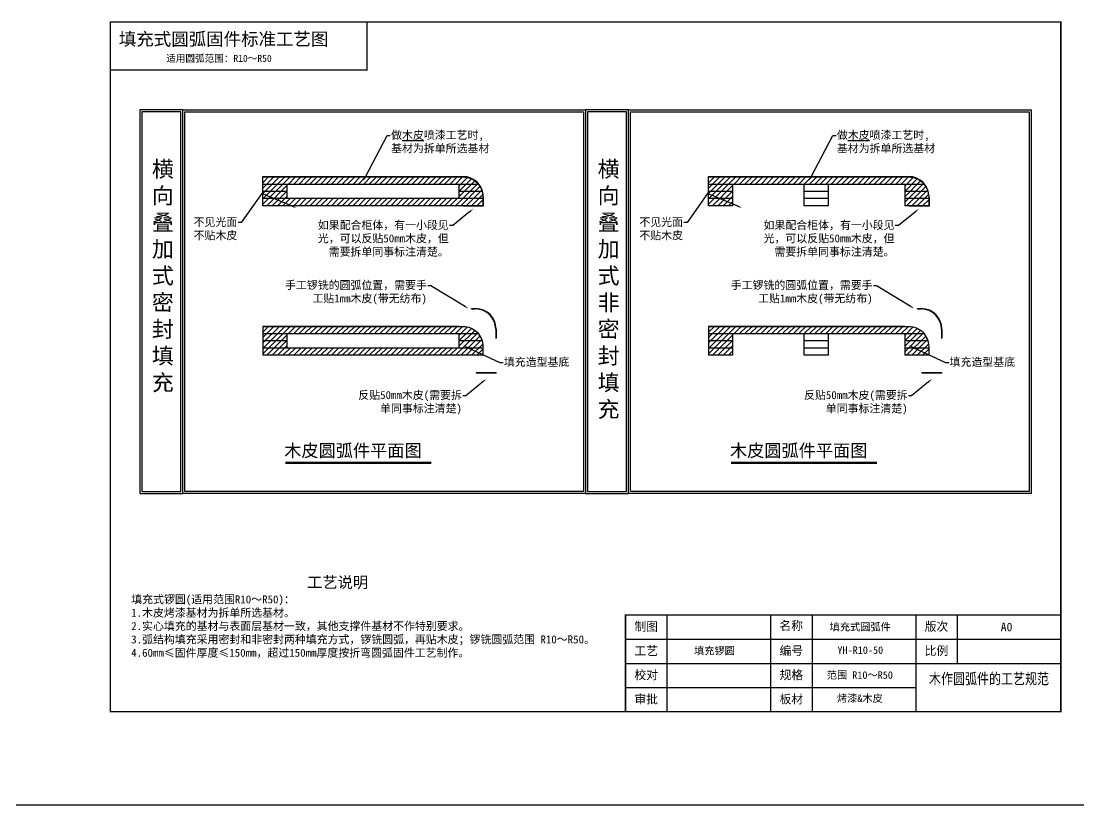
# Model space of a CAD drawing. Header units: millimetres. Extents: x 1116 to 19180, y 5378 to 16725.
# Drawn here: x 7077 to 9721, y 11246 to 13204 of the extents above; entities that cross this region are included whole.
import ezdxf
from ezdxf import colors
from ezdxf.entities.mleader import LeaderData, LeaderLine
from ezdxf.math import Vec2, Vec3

# ---------------------------------------------------------------- set-up
doc = ezdxf.new("R2010")
doc.units = ezdxf.units.MM
doc.layers.add('YQ_TITLE', color=6, linetype='Continuous')
doc.layers.add('图框', color=7, linetype='Continuous')
doc.layers.add('常用', color=7, linetype='Continuous', lineweight=30)
doc.styles.get("Standard").update_dxf_attribs({"font": 'arial.ttf'})
doc.styles.add('YQ_TITLE', font='simhei.ttf')
doc.styles.add('黑体', font='simhei.ttf')

msp = doc.modelspace()

# ---------------------------------------------------------------- hatches: boundary and pattern name
h = msp.add_hatch()
h.set_pattern_fill('ANSI31', color=256, scale=3)
h.set_pattern_definition([(45, (5468.5, 13497.208), (-6.735192, 6.735192), [])])
h.paths.add_polyline_path([(8181.31, 12814.7), (7681.31, 12814.7), (7681.31, 12796.7), (8219.73, 12796.7, 0.2226479)])
h.paths.add_polyline_path([(8219.73, 12796.7), (8171.31, 12796.7), (8171.31, 12778.7), (8229.31, 12778.7, 0.1030384)])
h.paths.add_polyline_path([(8229.31, 12778.7), (8171.31, 12778.7), (8171.31, 12760.7), (8231.31, 12760.7), (8231.31, 12764.7, 0.0710678)])
h.paths.add_polyline_path([(8231.31, 12760.7), (8171.31, 12760.7), (7681.31, 12760.7), (7681.31, 12742.7), (8231.31, 12742.7)])
h.paths.add_polyline_path([(7741.31, 12778.7), (7681.31, 12778.7), (7681.31, 12760.7), (7741.31, 12760.7)])
h.paths.add_polyline_path([(7741.31, 12796.7), (7681.31, 12796.7), (7681.31, 12778.7), (7741.31, 12778.7)])
h = msp.add_hatch()
h.set_pattern_fill('ANSI31', color=256, scale=3)
h.set_pattern_definition([(45, (6582.635, 13497.208), (-6.735192, 6.735192), [])])
h.paths.add_polyline_path([(9295.45, 12814.7), (8795.45, 12814.7), (8795.45, 12796.7), (9333.86, 12796.7, 0.2226479)])
h.paths.add_polyline_path([(9333.86, 12796.7), (9285.45, 12796.7), (9285.45, 12778.7), (9343.45, 12778.7, 0.1030384)])
h.paths.add_polyline_path([(9343.45, 12778.7), (9285.45, 12778.7), (9285.45, 12760.7), (9345.45, 12760.7), (9345.45, 12764.7, 0.0710678)])
h.paths.add_polyline_path([(8855.45, 12778.7), (8795.45, 12778.7), (8795.45, 12760.7), (8855.45, 12760.7)])
h.paths.add_polyline_path([(8855.45, 12796.7), (8795.45, 12796.7), (8795.45, 12778.7), (8855.45, 12778.7)])
h.paths.add_polyline_path([(9285.45, 12760.7), (9285.45, 12742.7), (9345.45, 12742.7), (9345.45, 12760.7)])
h.paths.add_polyline_path([(8855.45, 12742.7), (8855.45, 12760.7), (8795.45, 12760.7), (8795.45, 12742.7)])
h = msp.add_hatch()
h.set_pattern_fill('ANSI31', color=256, scale=3)
h.set_pattern_definition([(45, (5468.5, 13123.845), (-6.735192, 6.735192), [])])
h.paths.add_polyline_path([(8181.31, 12441.34), (7681.31, 12441.34), (7681.31, 12423.34), (8219.73, 12423.34, 0.2226479)])
h.paths.add_polyline_path([(8219.73, 12423.34), (8171.31, 12423.34), (8171.31, 12405.34), (8229.31, 12405.34, 0.1030384)])
h.paths.add_polyline_path([(8229.31, 12405.34), (8171.31, 12405.34), (8171.31, 12387.34), (8231.31, 12387.34), (8231.31, 12391.34, 0.0710678)])
h.paths.add_polyline_path([(8231.31, 12387.34), (8171.31, 12387.34), (7681.31, 12387.34), (7681.31, 12369.34), (8231.31, 12369.34)])
h.paths.add_polyline_path([(7741.31, 12405.34), (7681.31, 12405.34), (7681.31, 12387.34), (7741.31, 12387.34)])
h.paths.add_polyline_path([(7741.31, 12423.34), (7681.31, 12423.34), (7681.31, 12405.34), (7741.31, 12405.34)])
h = msp.add_hatch()
h.set_pattern_fill('ANSI31', color=256, scale=3)
h.set_pattern_definition([(45, (6582.635, 13123.845), (-6.735192, 6.735192), [])])
h.paths.add_polyline_path([(9295.45, 12441.34), (8795.45, 12441.34), (8795.45, 12423.34), (9333.86, 12423.34, 0.2226479)])
h.paths.add_polyline_path([(9333.86, 12423.34), (9285.45, 12423.34), (9285.45, 12405.34), (9343.45, 12405.34, 0.1030384)])
h.paths.add_polyline_path([(9343.45, 12405.34), (9285.45, 12405.34), (9285.45, 12387.34), (9345.45, 12387.34), (9345.45, 12391.34, 0.0710678)])
h.paths.add_polyline_path([(8855.45, 12405.34), (8795.45, 12405.34), (8795.45, 12387.34), (8855.45, 12387.34)])
h.paths.add_polyline_path([(8855.45, 12423.34), (8795.45, 12423.34), (8795.45, 12405.34), (8855.45, 12405.34)])
h.paths.add_polyline_path([(8855.45, 12369.34), (8855.45, 12387.34), (8795.45, 12387.34), (8795.45, 12369.34)])
h.paths.add_polyline_path([(9285.45, 12387.34), (9285.45, 12369.34), (9345.45, 12369.34), (9345.45, 12387.34)])
h = msp.add_hatch()
h.set_pattern_fill('ANSI31', color=256, scale=3)
h.set_pattern_definition([(45, (-1195.983, -5958.897), (-6.735192, 6.735192), [])])
h.paths.add_polyline_path([(9094.65, 12315.43), (9094.65, 12333.43), (9034.65, 12333.43), (9034.65, 12315.43)], flags=17)
h.paths.add_polyline_path([(9094.65, 12297.43), (9094.65, 12315.43), (9034.65, 12315.43), (9034.65, 12297.43)], flags=17)
h.paths.add_polyline_path([(9034.65, 12297.43), (9094.65, 12297.43), (9094.65, 12333.43), (9034.65, 12333.43)])
h = msp.add_hatch()
h.set_pattern_fill('ANSI31', color=256, scale=3)
h.set_pattern_definition([(45, (-1195.983, -6332.261), (-6.735192, 6.735192), [])])
h.paths.add_polyline_path([(9094.65, 11942.06), (9094.65, 11960.06), (9034.65, 11960.06), (9034.65, 11942.06)], flags=17)
h.paths.add_polyline_path([(9094.65, 11924.06), (9094.65, 11942.06), (9034.65, 11942.06), (9034.65, 11924.06)], flags=17)
h.paths.add_polyline_path([(9034.65, 11924.06), (9094.65, 11924.06), (9094.65, 11960.06), (9034.65, 11960.06)])

# ---------------------------------------------------------------- linework, layer by layer
at = {"color": 6}
for p, q in [((7486.42, 12981.96), (8482.71, 12981.96)), ((8600.56, 12981.96), (9596.84, 12981.96)), ((7486.42, 12976.96), (8482.71, 12976.96)), ((8600.56, 12976.96), (9596.84, 12976.96))]:
    msp.add_line(p, q, dxfattribs=at)
for p, q in [((7681.31, 12815.7), (8181.31, 12815.7)), ((7681.31, 12814.7), (7681.31, 12815.7)), ((7681.31, 12796.7), (8219.73, 12796.7)), ((7741.31, 12796.7), (7741.31, 12760.7)), ((8171.31, 12814.7), (8171.31, 12815.7)), ((8171.31, 12796.7), (8171.31, 12760.7)), ((8795.45, 12815.7), (9295.45, 12815.7)), ((8795.45, 12814.7), (8795.45, 12815.7)), ((8795.45, 12796.7), (9333.86, 12796.7)), ((8855.45, 12796.7), (8855.45, 12742.7)), ((9285.45, 12814.7), (9285.45, 12815.7)), ((9285.45, 12796.7), (9285.45, 12742.7)), ((7741.31, 12778.7), (7681.31, 12778.7)), ((8229.31, 12778.7), (8171.31, 12778.7)), ((8855.45, 12778.7), (8795.45, 12778.7)), ((9094.65, 12778.7), (9034.65, 12778.7)), ((9343.45, 12778.7), (9285.45, 12778.7)), ((8231.31, 12760.7), (7681.31, 12760.7)), ((8232.31, 12764.7), (8232.31, 12741.7)), ((8855.45, 12760.7), (8795.45, 12760.7)), ((9094.65, 12760.7), (9034.65, 12760.7)), ((9345.45, 12760.7), (9285.45, 12760.7)), ((9346.45, 12764.7), (9346.45, 12741.7)), ((8182.31, 12742.7), (8182.31, 12741.7)), ((8232.31, 12742.7), (8182.31, 12742.7)), ((8232.31, 12741.7), (8182.31, 12741.7)), ((8231.31, 12742.7), (8232.31, 12742.7)), ((9296.45, 12742.7), (9296.45, 12741.7)), ((9346.45, 12742.7), (9296.45, 12742.7)), ((9346.45, 12741.7), (9296.45, 12741.7)), ((9345.45, 12742.7), (9346.45, 12742.7)), ((8203.15, 12485.93), (8213.15, 12485.93)), ((8203.15, 12484.93), (8203.15, 12485.93)), ((8203.15, 12484.93), (8213.15, 12484.93)), ((9317.29, 12485.93), (9327.29, 12485.93)), ((9317.29, 12484.93), (9317.29, 12485.93)), ((9317.29, 12484.93), (9327.29, 12484.93)), ((7681.31, 12442.34), (8171.31, 12442.34)), ((7681.31, 12441.34), (7681.31, 12369.34)), ((7681.31, 12441.34), (8171.31, 12441.34)), ((8171.31, 12441.34), (8171.31, 12442.34)), ((8263.15, 12434.93), (8263.15, 12411.93)), ((8264.15, 12434.93), (8264.15, 12411.93)), ((8795.45, 12442.34), (9285.45, 12442.34)), ((8795.45, 12441.34), (8795.45, 12369.34)), ((8795.45, 12441.34), (9285.45, 12441.34)), ((9285.45, 12441.34), (9285.45, 12442.34)), ((9377.29, 12434.93), (9377.29, 12411.93)), ((9378.29, 12434.93), (9378.29, 12411.93)), ((7681.31, 12423.34), (8219.73, 12423.34)), ((7741.31, 12405.34), (7681.31, 12405.34)), ((7741.31, 12423.34), (7741.31, 12387.34)), ((8171.31, 12423.34), (8171.31, 12387.34)), ((8229.31, 12405.34), (8171.31, 12405.34)), ((8263.15, 12411.93), (8264.15, 12411.93)), ((8795.45, 12423.34), (9333.86, 12423.34)), ((8855.45, 12405.34), (8795.45, 12405.34)), ((8855.45, 12423.34), (8855.45, 12369.34)), ((9094.65, 12405.34), (9034.65, 12405.34)), ((9285.45, 12423.34), (9285.45, 12369.34)), ((9343.45, 12405.34), (9285.45, 12405.34)), ((9377.29, 12411.93), (9378.29, 12411.93)), ((8231.31, 12387.34), (7681.31, 12387.34)), ((8855.45, 12387.34), (8795.45, 12387.34)), ((9094.65, 12387.34), (9034.65, 12387.34)), ((9345.45, 12387.34), (9285.45, 12387.34)), ((8264.15, 12325.74), (8214.15, 12325.74)), ((8214.15, 12325.74), (8214.15, 12324.74)), ((8264.15, 12324.74), (8214.15, 12324.74)), ((8264.15, 12325.74), (8264.15, 12324.74)), ((9378.29, 12325.74), (9328.29, 12325.74)), ((9328.29, 12325.74), (9328.29, 12324.74)), ((9378.29, 12324.74), (9328.29, 12324.74)), ((9378.29, 12325.74), (9378.29, 12324.74)), ((1115.77, 11246.44), (19180.15, 11246.44))]:
    msp.add_line(p, q)
for points in [[(7481.42, 12981.96), (7373.57, 12981.96), (7373.57, 12023.96), (7481.42, 12023.96)], [(7481.42, 12981.96), (8487.71, 12981.96), (8487.71, 12023.96), (7481.42, 12023.96)], [(8595.56, 12981.96), (8487.71, 12981.96), (8487.71, 12023.96), (8595.56, 12023.96)], [(8595.56, 12981.96), (9601.84, 12981.96), (9601.84, 12023.96), (8595.56, 12023.96)], [(7476.42, 12976.96), (7378.57, 12976.96), (7378.57, 12028.96), (7476.42, 12028.96)], [(7486.42, 12976.96), (8482.71, 12976.96), (8482.71, 12028.96), (7486.42, 12028.96)], [(8590.56, 12976.96), (8492.71, 12976.96), (8492.71, 12028.96), (8590.56, 12028.96)], [(8600.56, 12976.96), (9596.84, 12976.96), (9596.84, 12028.96), (8600.56, 12028.96)]]:
    msp.add_lwpolyline(points, close=True, dxfattribs=at)
msp.add_lwpolyline([(7681.31, 12814.7), (8181.31, 12814.7, -0.4142136), (8231.31, 12764.7), (8231.31, 12742.7), (7681.31, 12742.7)], format="xyb", close=True)
for points in [[(8855.45, 12742.7), (8795.45, 12742.7), (8795.45, 12814.7), (9295.45, 12814.7, -0.4142136), (9345.45, 12764.7), (9345.45, 12742.7), (9285.45, 12742.7)], [(7681.31, 12441.34), (8181.31, 12441.34, -0.4142136), (8231.31, 12391.34), (8231.31, 12369.34), (7681.31, 12369.34)], [(8795.45, 12441.34), (9295.45, 12441.34, -0.4142136), (9345.45, 12391.34), (9345.45, 12369.34), (9285.45, 12369.34)]]:
    msp.add_lwpolyline(points, format="xyb")
for points in [[(9034.65, 12796.7), (9094.65, 12796.7), (9094.65, 12742.7), (9034.65, 12742.7)], [(9034.65, 12423.34), (9094.65, 12423.34), (9094.65, 12369.34), (9034.65, 12369.34)]]:
    msp.add_lwpolyline(points, close=True)
msp.add_lwpolyline([(8855.45, 12369.34), (8795.45, 12369.34)])
for centre, radius in [((8181.31, 12764.7), 51), ((9295.45, 12764.7), 51), ((8213.15, 12434.93), 51), ((8213.15, 12434.93), 50), ((9327.29, 12434.93), 51), ((9327.29, 12434.93), 50)]:
    msp.add_arc(centre, radius, 0, 90)
at = {"layer": 'YQ_TITLE', "const_width": 5.6}
for points in [[(7737.2, 12100.93), (8101.93, 12100.93)], [(8851.33, 12100.93), (9216.06, 12100.93)]]:
    msp.add_lwpolyline(points, dxfattribs=at)
at = {"layer": '图框'}
for p, q in [((8691.33, 11720.75), (8691.33, 11478.92)), ((8950.43, 11720.75), (8950.43, 11478.92)), ((9054.07, 11720.75), (9054.07, 11478.92)), ((9313.18, 11720.75), (9313.18, 11478.92)), ((9416.82, 11720.75), (9416.82, 11599.83)), ((8587.68, 11660.29), (9675.93, 11660.29)), ((8587.68, 11599.83), (9675.93, 11599.83)), ((8587.68, 11539.38), (9313.18, 11539.38))]:
    msp.add_line(p, q, dxfattribs=at)
at = {"layer": '常用', "lineweight": -3, "const_width": 3.7}
msp.add_lwpolyline([(9675.93, 11720.75), (8587.68, 11720.75), (8587.68, 11478.92), (7299.93, 11478.92), (7299.93, 13201.97), (9675.93, 13201.97), (9675.93, 11478.92), (8587.68, 11478.92)], dxfattribs=at)
msp.add_lwpolyline([(7299.93, 13201.97), (7941.7, 13201.97), (7941.7, 13082.05), (7299.93, 13082.05)], close=True, dxfattribs=at)

# ---------------------------------------------------------------- texts
at = {"color": 6, "char_height": 40, "attachment_point": 1}
for s, insert in [('{\\fSimHei|b0|i0|c134|p49;横向叠加式密封填充}', (7404.02, 12854.66)), ('{\\fSimHei|b0|i0|c134|p49;横向叠加式非密封填充}', (8518.15, 12854.66))]:
    msp.add_mtext_dynamic_manual_height_columns(s, width=80.8673, gutter_width=1750, heights=[0], dxfattribs=dict(at, insert=insert))
at = {"insert": (7352.17, 11816.28), "char_height": 20, "attachment_point": 1}
msp.add_mtext_dynamic_manual_height_columns('\\pi439.4492;{\\fSimHei|b0|i0|c134|p49;\\H1.4x;工艺说明\\P\\pi0;\\H0.71429x;填充式锣圆(适用范围R10～R50)：\\P1\\fSimHei|b0|i0|c0|p49;.\\fSimHei|b0|i0|c134|p49;木皮烤漆基材为拆单所选基材。\\P2\\fSimHei|b0|i0|c0|p49;.\\fSimHei|b0|i0|c134|p49;实心填充的基材与表面层基材一致，其他支撑件基材不作特别要求。\\P3\\fSimHei|b0|i0|c0|p49;.\\fSimHei|b0|i0|c134|p49;弧结构填充采用密封和非密封两种填充方式，锣铣圆弧，再贴木皮；锣铣圆弧范围 R10～R50。\\P4.60mm≤固件厚度≤150mm，超过150mm厚度按折弯圆弧固件工艺制作。}', width=1239.0675, gutter_width=1400, heights=[0], dxfattribs=at)
at = {"layer": 'YQ_TITLE', "style": 'YQ_TITLE'}
for s, height, p in [('填充式圆弧固件标准工艺图 ', 32, (7321.24, 13143.13)), ('适用圆弧范围：R10～R50', 17.6, (7439.53, 13102.13)), ('木皮圆弧件平面图', 31.5, (7734.54, 12115.61)), ('木皮圆弧件平面图', 31.5, (8848.68, 12115.61))]:
    msp.add_text(s, height=height, dxfattribs=at).set_placement(p)
at = {"layer": '图框', "attachment_point": 5, "style": '黑体'}
for s, insert, char_height, width in [('制图', (8639.5, 11690.52), 21.592, 103.6423), ('{\\fﾺￚￌﾣﾤ|b0|i0|c134|p2;名称}', (9001.96, 11692.49), 21.5921, 103.6423), ('{\\fSimSun|b0|i0|c134|p2;\\C3;填充式圆弧件}', (9174.4, 11689.74), 18.6571, 259.1058), ('版次', (9365, 11690.52), 21.592, 103.6423), ('A0', (9540.19, 11690.44), 21.592, 103.6423), ('工艺', (8639.5, 11630.06), 21.592, 103.6423), ('{\\fSimSun|b0|i0|c134|p2;\\C3;填充锣圆}', (8810.04, 11630.06), 18.6571, 259.1058), ('编号', (9002.25, 11630.06), 21.592, 103.6423), ('{\\fSimSun|b0|i0|c134|p2;\\C3;YH-R10-50}', (9174.51, 11632.7), 18.6571, 259.1058), ('比例', (9365, 11630.06), 21.592, 103.6423), ('校对', (8639.5, 11569.61), 21.592, 103.6423), ('规格', (9002.25, 11569.61), 21.592, 103.6423), ('{\\fSimSun|b0|i0|c134|p2;\\C3;范围 R10～R50}', (9173.47, 11569.57), 18.6571, 259.1058), ('{\\fSimSun|b0|i0|c134|p2;\\W0.8;\\C0;木作圆弧件的工艺规范}', (9496.3, 11559.87), 27.4947, 366.5046), ('审批', (8639.5, 11509.15), 21.592, 103.6423), ('板材', (9002.25, 11509.15), 21.592, 103.6423), ('{\\fSimSun|b0|i0|c134|p2;\\C3;烤漆&木皮}', (9173.47, 11511.5), 18.6571, 259.1058)]:
    msp.add_mtext(s, dxfattribs=dict(at, insert=insert, char_height=char_height, width=width))

# ---------------------------------------------------------------- leaders
ml = msp.add_multileader_mtext('Standard')
ml.set_content('{\\fSimHei|b0|i0|c134|p49;\\H1.00001x;做\\L木皮\\l喷漆工艺时,\\P基材为拆单所选基材}', color=256)
ml.set_leader_properties()
ml.build(insert=Vec2(0, 0))
ml.multileader.update_dxf_attribs({"arrow_head_size": 12})
ctx = ml.context
ctx.base_point, ctx.char_height, ctx.arrow_head_size, ctx.plane_origin = Vec3(7999.83, 12918.09), 20, 12, Vec3(7952.26, 12842.2)
notes = []
notes.append((ctx, [(0, (1, 1, 0), (7991.83, 12918.09), (1, 0), 8, [(0, [(7932.14, 12804.44)], 0, [])])]))
ctx.mtext.insert, ctx.mtext.width, ctx.mtext.flow_direction = Vec3(8001.83, 12929.5), 279.0761, 5
ml = msp.add_multileader_mtext('Standard')
ml.set_content('{\\fSimHei|b0|i0|c134|p49;\\H1.00001x;做\\L木皮\\l喷漆工艺时,\\P基材为拆单所选基材}', color=256)
ml.set_leader_properties()
ml.build(insert=Vec2(0, 0))
ml.multileader.update_dxf_attribs({"arrow_head_size": 12})
ctx = ml.context
ctx.base_point, ctx.char_height, ctx.arrow_head_size, ctx.plane_origin = Vec3(9113.97, 12918.09), 20, 12, Vec3(9066.4, 12842.2)
notes.append((ctx, [(0, (1, 1, 0), (9105.97, 12918.09), (1, 0), 8, [(0, [(9046.28, 12804.44)], 0, [])])]))
ctx.mtext.insert, ctx.mtext.width, ctx.mtext.flow_direction = Vec3(9115.97, 12929.5), 279.0761, 5
ml = msp.add_multileader_mtext('Standard')
ml.set_content('{\\fSimHei|b0|i0|c134|p49;不见光面\\P不贴木皮}', color=256)
ml.set_leader_properties()
ml.build(insert=Vec2(0, 0))
ml.multileader.update_dxf_attribs({"arrow_head_size": 12})
ctx = ml.context
ctx.base_point, ctx.char_height, ctx.arrow_head_size, ctx.plane_origin = Vec3(7503.39, 12700.58), 20, 12, Vec3(7324.66, 12593.09)
ctx.text_align_type = 2
notes.append((ctx, [(1, (1, 1, 0), (7627.3, 12700.58), (-1, 0), 8, [(1, [(7765.32, 12737.25), (7678.5, 12773)], 0, [])])]))
ctx.mtext.insert, ctx.mtext.width, ctx.mtext.alignment, ctx.mtext.flow_direction = Vec3(7617.3, 12712.16), 126.5702, 3, 5
ml = msp.add_multileader_mtext('Standard')
ml.set_content('{\\fSimHei|b0|i0|c134|p49;不见光面\\P不贴木皮}', color=256)
ml.set_leader_properties()
ml.build(insert=Vec2(0, 0))
ml.multileader.update_dxf_attribs({"arrow_head_size": 12})
ctx = ml.context
ctx.base_point, ctx.char_height, ctx.arrow_head_size, ctx.plane_origin = Vec3(8617.52, 12700.58), 20, 12, Vec3(8438.8, 12593.09)
ctx.text_align_type = 2
notes.append((ctx, [(1, (1, 1, 0), (8741.43, 12700.58), (-1, 0), 8, [(1, [(8879.46, 12737.25), (8792.63, 12773)], 0, [])])]))
ctx.mtext.insert, ctx.mtext.width, ctx.mtext.alignment, ctx.mtext.flow_direction = Vec3(8731.43, 12712.16), 126.5702, 3, 5
ml = msp.add_multileader_mtext('Standard')
ml.set_content('{\\fSimHei|b0|i0|c134|p49;如果配合柜体，有一小段见光，可以反贴50mm木皮，但需要拆单同事标注清楚。}', color=256)
ml.set_leader_properties()
ml.build(insert=Vec2(0, 0))
ml.multileader.update_dxf_attribs({"arrow_head_size": 12})
ctx = ml.context
ctx.base_point, ctx.char_height, ctx.arrow_head_size, ctx.plane_origin = Vec3(7800.76, 12693.05), 20, 12, Vec3(7775.87, 12557.5)
ctx.text_align_type = 2
notes.append((ctx, [(1, (1, 1, 0), (8155.91, 12693.05), (-1, 0), 8, [(0, [(8207.31, 12735.44)], 0, [])])]))
ctx.mtext.insert, ctx.mtext.width, ctx.mtext.alignment, ctx.mtext.flow_direction = Vec3(8145.91, 12704.56), 348.8586, 3, 5
ml = msp.add_multileader_mtext('Standard')
ml.set_content('{\\fSimHei|b0|i0|c134|p49;如果配合柜体，有一小段见光，可以反贴50mm木皮，但需要拆单同事标注清楚。}', color=256)
ml.set_leader_properties()
ml.build(insert=Vec2(0, 0))
ml.multileader.update_dxf_attribs({"arrow_head_size": 12})
ctx = ml.context
ctx.base_point, ctx.char_height, ctx.arrow_head_size, ctx.plane_origin = Vec3(8914.9, 12693.05), 20, 12, Vec3(8890.01, 12557.5)
ctx.text_align_type = 2
notes.append((ctx, [(1, (1, 1, 0), (9270.04, 12693.05), (-1, 0), 8, [(0, [(9321.45, 12735.44)], 0, [])])]))
ctx.mtext.insert, ctx.mtext.width, ctx.mtext.alignment, ctx.mtext.flow_direction = Vec3(9260.04, 12704.56), 348.8586, 3, 5
ml = msp.add_multileader_mtext('Standard')
ml.set_content('{\\fSimHei|b0|i0|c134|p49;手工锣铣的圆弧位置，需要手工贴\\fSimHei|b0|i0|c0|p49;1mm\\fSimHei|b0|i0|c134|p49;木皮(带无纺布)}', color=256)
ml.set_leader_properties()
ml.build(insert=Vec2(0, 0))
ml.multileader.update_dxf_attribs({"arrow_head_size": 12})
ctx = ml.context
ctx.base_point, ctx.char_height, ctx.arrow_head_size, ctx.plane_origin = Vec3(7746.89, 12543.02), 20, 12, Vec3(8219.96, 12485.93)
ctx.text_align_type = 2
notes.append((ctx, [(1, (1, 1, 0), (8101.25, 12543.02), (-1, 0), 8, [(0, [(8195.27, 12485.93)], 0, [])])]))
ctx.mtext.insert, ctx.mtext.width, ctx.mtext.alignment, ctx.mtext.flow_direction = Vec3(8091.25, 12554.6), 359.1594, 3, 5
ml = msp.add_multileader_mtext('Standard')
ml.set_content('{\\fSimHei|b0|i0|c134|p49;手工锣铣的圆弧位置，需要手工贴\\fSimHei|b0|i0|c0|p49;1mm\\fSimHei|b0|i0|c134|p49;木皮(带无纺布)}', color=256)
ml.set_leader_properties()
ml.build(insert=Vec2(0, 0))
ml.multileader.update_dxf_attribs({"arrow_head_size": 12})
ctx = ml.context
ctx.base_point, ctx.char_height, ctx.arrow_head_size, ctx.plane_origin = Vec3(8861.03, 12543.02), 20, 12, Vec3(9334.09, 12485.93)
ctx.text_align_type = 2
notes.append((ctx, [(1, (1, 1, 0), (9215.38, 12543.02), (-1, 0), 8, [(0, [(9309.41, 12485.93)], 0, [])])]))
ctx.mtext.insert, ctx.mtext.width, ctx.mtext.alignment, ctx.mtext.flow_direction = Vec3(9205.38, 12554.6), 359.1594, 3, 5
ml = msp.add_multileader_mtext('Standard')
ml.set_content('{\\fSimHei|b0|i0|c134|p49;填充造型基底}', color=256)
ml.set_leader_properties()
ml.build(insert=Vec2(0, 0))
ml.multileader.update_dxf_attribs({"arrow_head_size": 12})
ctx = ml.context
ctx.base_point, ctx.char_height, ctx.arrow_head_size, ctx.plane_origin = Vec3(8281.72, 12351.15), 20, 12, Vec3(8297.91, 12273.46)
notes.append((ctx, [(0, (1, 1, 0), (8273.72, 12351.15), (1, 0), 8, [(0, [(8181.86, 12393.91)], 0, [])])]))
ctx.mtext.insert, ctx.mtext.flow_direction = Vec3(8283.72, 12362.61), 5
ml = msp.add_multileader_mtext('Standard')
ml.set_content('{\\fSimHei|b0|i0|c134|p49;填充造型基底}', color=256)
ml.set_leader_properties()
ml.build(insert=Vec2(0, 0))
ml.multileader.update_dxf_attribs({"arrow_head_size": 12})
ctx = ml.context
ctx.base_point, ctx.char_height, ctx.arrow_head_size, ctx.plane_origin = Vec3(9395.85, 12351.15), 20, 12, Vec3(9412.04, 12273.46)
notes.append((ctx, [(0, (1, 1, 0), (9387.85, 12351.15), (1, 0), 8, [(0, [(9295.99, 12393.91)], 0, [])])]))
ctx.mtext.insert, ctx.mtext.flow_direction = Vec3(9397.85, 12362.61), 5
ml = msp.add_multileader_mtext('Standard')
ml.set_content('{\\fSimHei|b0|i0|c134|p49;反贴50mm木皮(需要拆单同事标注清楚)}', color=256)
ml.set_leader_properties()
ml.build(insert=Vec2(0, 0))
ml.multileader.update_dxf_attribs({"arrow_head_size": 12})
ctx = ml.context
ctx.base_point, ctx.char_height, ctx.arrow_head_size, ctx.plane_origin = Vec3(7934.74, 12268.37), 20, 12, Vec3(7808.72, 12132.82)
ctx.text_align_type = 2
notes.append((ctx, [(1, (1, 1, 0), (8188.76, 12268.37), (-1, 0), 8, [(0, [(8240.16, 12310.77)], 0, [])])]))
ctx.mtext.insert, ctx.mtext.width, ctx.mtext.alignment, ctx.mtext.flow_direction = Vec3(8178.76, 12279.89), 263.9761, 3, 5
ml = msp.add_multileader_mtext('Standard')
ml.set_content('{\\fSimHei|b0|i0|c134|p49;反贴50mm木皮(需要拆单同事标注清楚)}', color=256)
ml.set_leader_properties()
ml.build(insert=Vec2(0, 0))
ml.multileader.update_dxf_attribs({"arrow_head_size": 12})
ctx = ml.context
ctx.base_point, ctx.char_height, ctx.arrow_head_size, ctx.plane_origin = Vec3(9048.87, 12268.37), 20, 12, Vec3(8922.86, 12132.82)
ctx.text_align_type = 2
notes.append((ctx, [(1, (1, 1, 0), (9302.89, 12268.37), (-1, 0), 8, [(0, [(9354.29, 12310.77)], 0, [])])]))
ctx.mtext.insert, ctx.mtext.width, ctx.mtext.alignment, ctx.mtext.flow_direction = Vec3(9292.89, 12279.89), 263.9761, 3, 5
for ctx, leaders in notes:
    for number, flags, end, landing, length, lines in leaders:
        leader = LeaderData()
        leader.index, (leader.has_last_leader_line, leader.has_dogleg_vector, leader.attachment_direction) = number, flags
        leader.last_leader_point, leader.dogleg_vector, leader.dogleg_length = Vec3(end), Vec3(landing), length
        for number, points, colour, breaks in lines:
            line = LeaderLine()
            line.index, line.vertices, line.color, line.breaks = number, Vec3.list(points), colors.encode_raw_color(colour), breaks
            leader.lines.append(line)
        ctx.leaders.append(leader)

doc.saveas('drawing.dxf')
